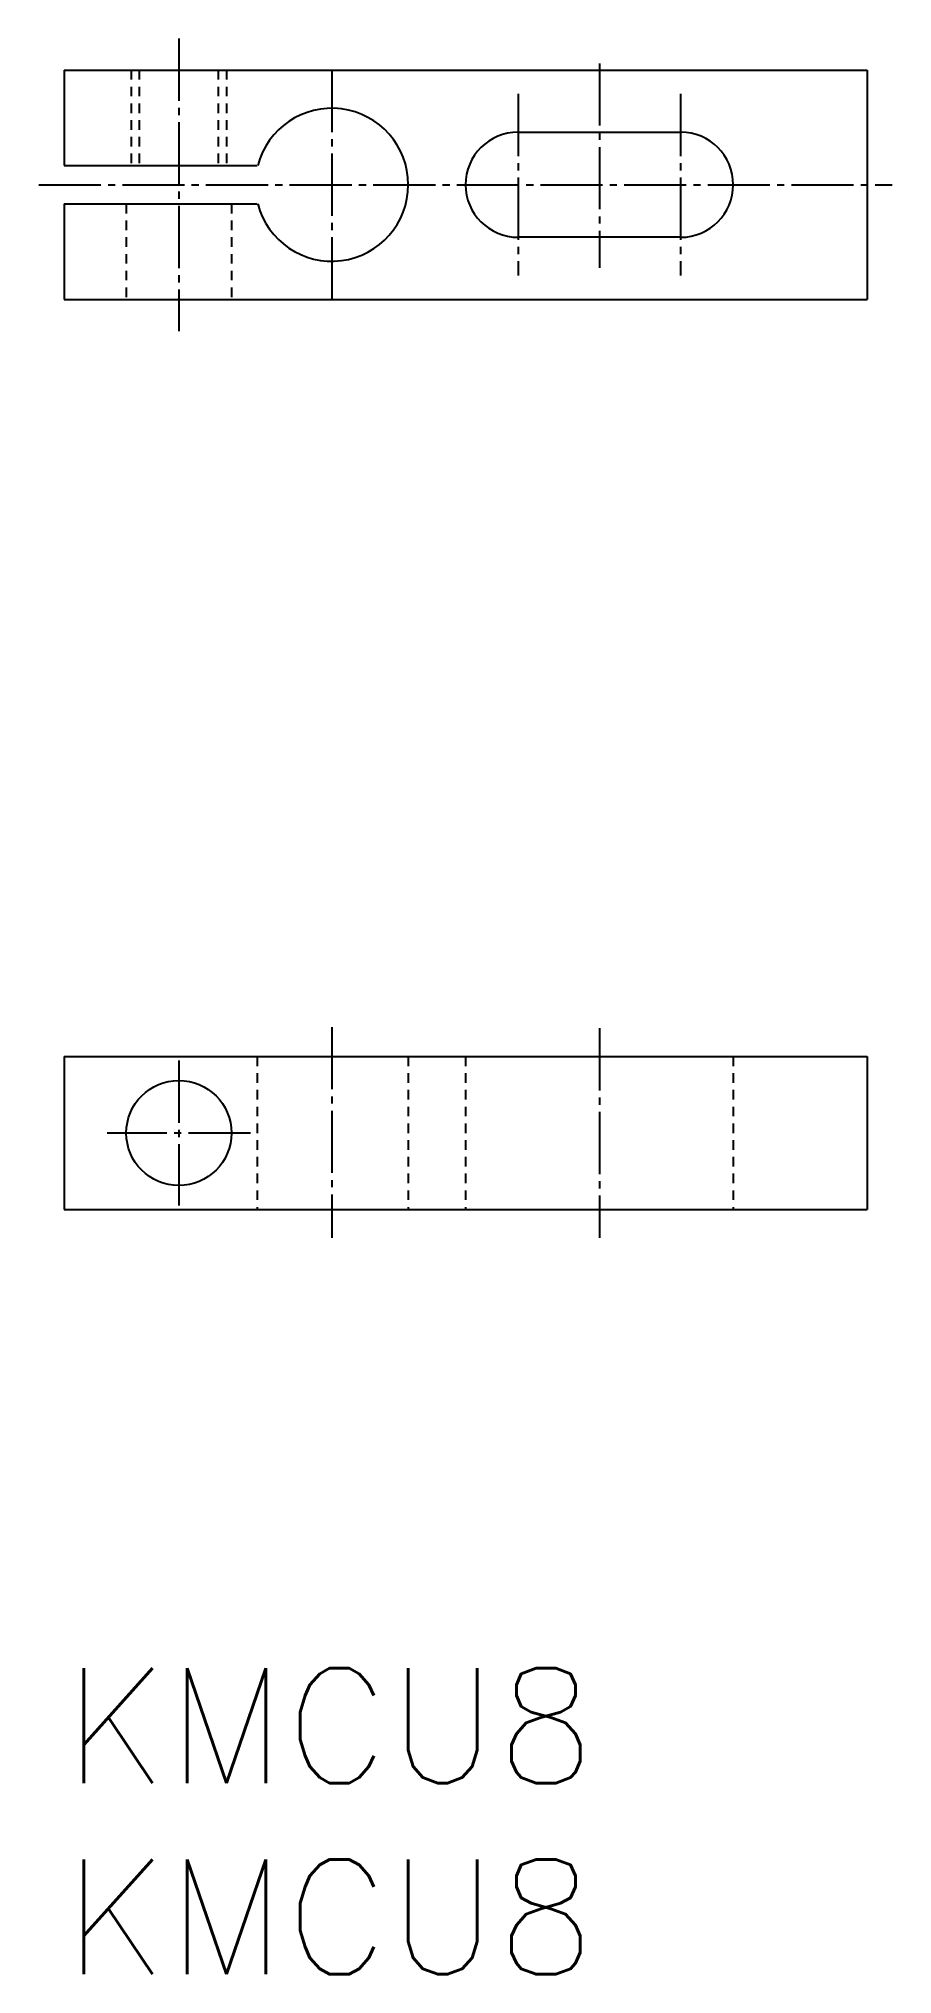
# Model space of a CAD drawing. Extents: x -859 to -815, y -2548 to -2447.
import ezdxf

# ---------------------------------------------------------------- set-up
doc = ezdxf.new("R2010")
doc.units = 0
doc.header["$LTSCALE"] = 0.25
doc.linetypes.add('CENTER', pattern=[17.5, 13, -1.5, 1.5, -1.5])
doc.linetypes.add('DASHED', pattern=[3.5, 2, -1.5])
doc.layers.get('0').update_dxf_attribs({"linetype": 'CONTINUOUS'})
doc.layers.add('CENTER', color=1, linetype='CENTER')
doc.styles.get("Standard").update_dxf_attribs({"font": 'txt', "bigfont": 'BIGFONT'})

msp = doc.modelspace()

# ---------------------------------------------------------------- linework, layer by layer
at = {"color": 7, "linetype": 'CONTINUOUS'}
for p, q in [((-857.86, -2448.31), (-857.86, -2453.31)), ((-857.86, -2448.31), (-815.86, -2448.31)), ((-815.86, -2448.31), (-815.86, -2460.31)), ((-834.11, -2451.56), (-825.61, -2451.56)), ((-857.86, -2453.31), (-847.76, -2453.31)), ((-857.86, -2455.31), (-857.86, -2460.31)), ((-857.86, -2455.31), (-847.76, -2455.31)), ((-825.61, -2457.06), (-834.11, -2457.06)), ((-857.86, -2460.31), (-815.86, -2460.31)), ((-857.86, -2499.91), (-857.86, -2507.91)), ((-857.86, -2499.91), (-815.86, -2499.91)), ((-815.86, -2499.91), (-815.86, -2507.91)), ((-815.86, -2501.73), (-815.86, -2501.73)), ((-815.86, -2503.54), (-815.86, -2503.54)), ((-857.86, -2507.91), (-815.86, -2507.91))]:
    msp.add_line(p, q, dxfattribs=at)
at = {"color": 3, "linetype": 'DASHED'}
for p, q in [((-854.36, -2448.31), (-854.36, -2453.31)), ((-853.93, -2448.31), (-853.93, -2453.31)), ((-849.8, -2448.31), (-849.8, -2453.31)), ((-849.36, -2448.31), (-849.36, -2453.31)), ((-854.61, -2455.31), (-854.61, -2460.31)), ((-849.11, -2455.31), (-849.11, -2460.31)), ((-847.76, -2499.91), (-847.76, -2507.91)), ((-839.86, -2499.91), (-839.86, -2507.91)), ((-839.86, -2499.91), (-839.86, -2507.91)), ((-836.86, -2499.91), (-836.86, -2507.91)), ((-822.86, -2499.91), (-822.86, -2507.91))]:
    msp.add_line(p, q, dxfattribs=at)
at = {"color": 7, "linetype": 'CONTINUOUS'}
msp.add_circle((-851.86, -2503.91), 2.75, dxfattribs=at)
for centre, radius, start, end in [((-843.86, -2454.31), 4, 194.4775, 165.5225), ((-834.11, -2454.31), 2.75, 90, 270), ((-825.61, -2454.31), 2.75, 270, 90)]:
    msp.add_arc(centre, radius, start, end, dxfattribs=at)
at = {"layer": 'CENTER', "color": 1, "linetype": 'CENTER'}
for p, q in [((-851.86, -2446.67), (-851.86, -2461.97)), ((-829.86, -2447.97), (-829.86, -2458.66)), ((-843.86, -2448.31), (-843.86, -2460.31)), ((-834.11, -2449.56), (-834.11, -2459.06)), ((-825.61, -2449.56), (-825.61, -2459.06)), ((-859.19, -2454.31), (-814.54, -2454.31)), ((-843.86, -2498.37), (-843.86, -2509.39)), ((-829.86, -2498.43), (-829.86, -2509.39)), ((-851.86, -2500.12), (-851.86, -2507.7)), ((-848.11, -2503.91), (-855.61, -2503.91))]:
    msp.add_line(p, q, dxfattribs=at)

# ---------------------------------------------------------------- texts
at = {"color": 7, "linetype": 'CONTINUOUS'}
for p in [(-857.86, -2537.91), (-857.86, -2547.91)]:
    msp.add_text('KMCU8', height=6, dxfattribs=at).set_placement(p)

doc.saveas('drawing.dxf')
